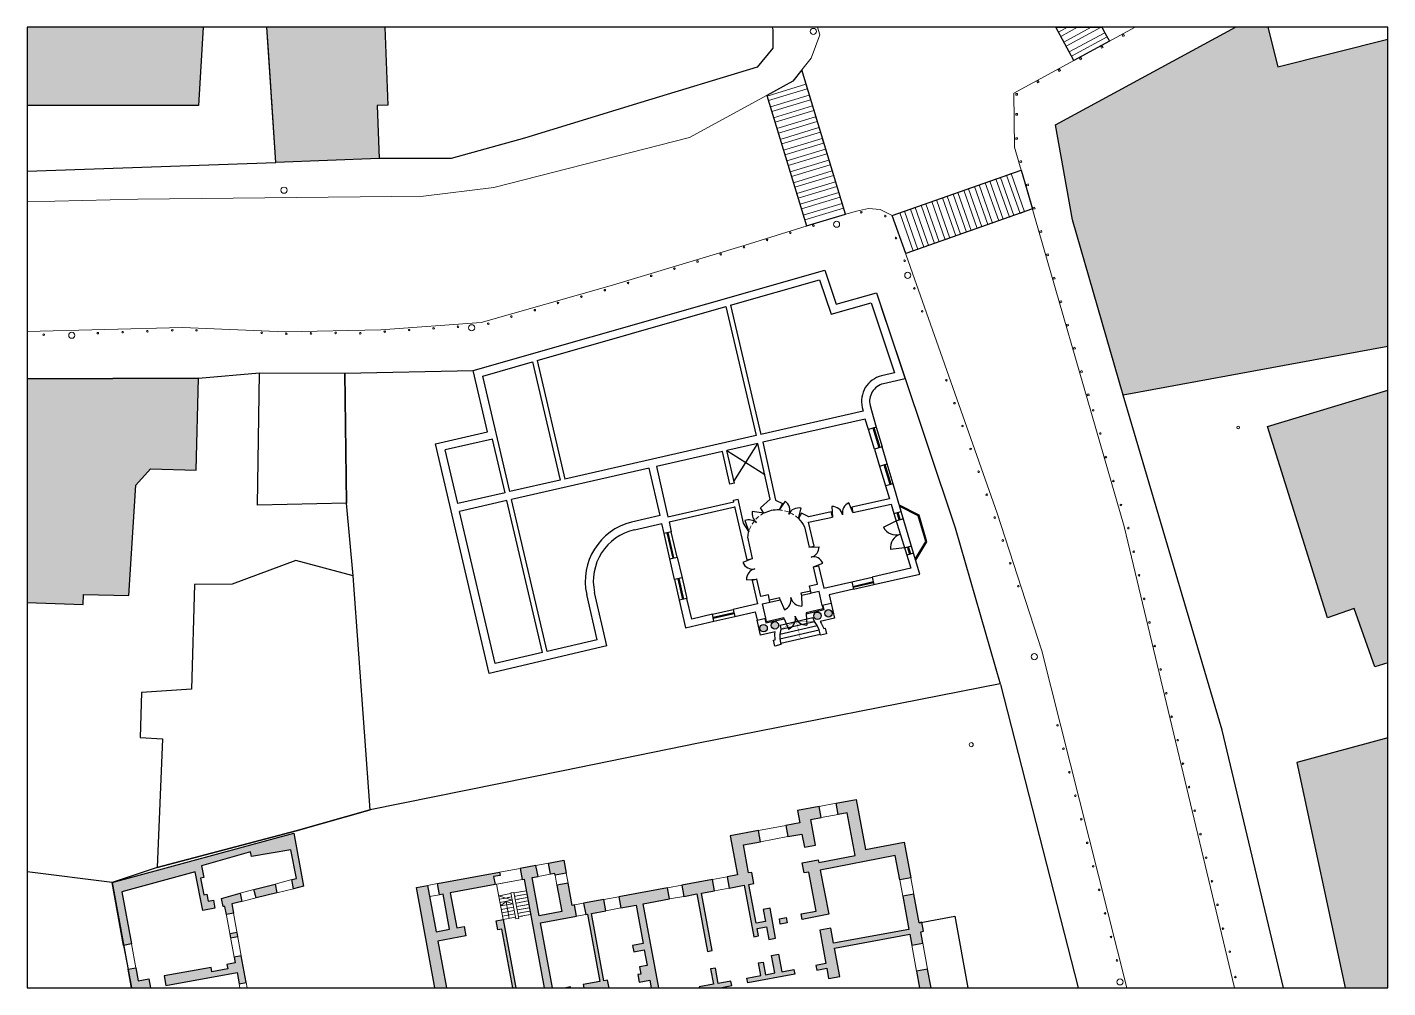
# Model space of a CAD drawing. Header units: metres. Extents: x 18 to 1339, y 13 to 503.
# Drawn here: x 906.5 to 990.6, y 443.4 to 502.8 of the extents above; entities that cross this region are included whole.
import ezdxf

# ---------------------------------------------------------------- set-up
doc = ezdxf.new("R2010")
doc.units = ezdxf.units.M
doc.header["$MEASUREMENT"] = 0
doc.linetypes.add('DASHED2', pattern=[0.375, 0.25, -0.125])
for name, color, linetype, lineweight in [('1_parcele', 5, 'Continuous', 30), ('cladiri', 1, 'Continuous', 30), ('hatch constr', 246, 'Continuous', 30), ('l.verde', 120, 'Continuous', 9), ('linie pereti rectorat', 1, 'Continuous', 18), ('Stalpi', 5, 'Continuous', 15), ('strazi', 7, 'Continuous', 13), ('tamplarii sit', 252, 'Continuous', 13), ('Treceri de pietoni', 253, 'Continuous', 9)]:
    doc.layers.add(name, color=color, linetype=linetype, lineweight=lineweight)
for name, color, linetype in [('contur piatra cubica', 147, 'Continuous'), ('SECTION-LINES', 4, 'Continuous'), ('Stalpi protectie pietoni', 250, 'Continuous')]:
    doc.layers.add(name, color=color, linetype=linetype)

msp = doc.modelspace()

# ---------------------------------------------------------------- hatches: boundary and pattern name
at = {"layer": 'hatch constr', "lineweight": 9, "transparency": 33554585}
h = msp.add_hatch(color=256, dxfattribs=at)
h.dxf.hatch_style = 1
h.paths.add_polyline_path([(928.632, 502.845), (921.338, 502.845), (921.894, 494.478), (928.274, 494.722), (928.149, 497.999), (928.816, 498.025)])
h.paths.add_polyline_path([(917.385, 502.845), (906.518, 502.845), (906.518, 498.012), (917.101, 498.012)])
h = msp.add_hatch(color=256, dxfattribs=at)
h.dxf.hatch_style = 1
h.paths.add_polyline_path([(990.618, 502.113), (983.812, 500.395), (983.194, 502.845), (981.198, 502.845), (970.085, 496.798), (971.125, 490.941), (974.257, 480.099), (990.618, 483.107)])
h.paths.add_polyline_path([(990.618, 480.4), (983.191, 478.159), (986.895, 466.331), (988.533, 466.905), (989.825, 463.287), (990.618, 463.535)])
h.paths.add_polyline_path([(990.618, 458.911), (985, 457.37), (987.976, 443.445), (990.618, 443.445)])
h = msp.add_hatch(color=256, dxfattribs=at)
h.dxf.hatch_style = 1
h.paths.add_polyline_path([(917.116, 481.141), (906.518, 481.11), (906.518, 467.272), (909.972, 467.14), (909.993, 467.757), (912.808, 467.7), (913.239, 474.535), (914.129, 475.54), (916.972, 475.454)])
at = {"layer": 'hatch constr', "linetype": 'Continuous', "lineweight": 0, "transparency": 33554585}
h = msp.add_hatch(color=256, dxfattribs=at)
h.dxf.hatch_style = 1
h.paths.add_polyline_path([(952.266, 465.688, 1), (951.806, 465.688, 1)])
h.paths.add_polyline_path([(952.967, 465.858, 1), (952.507, 465.858, 1)])
h.paths.add_polyline_path([(955.134, 466.453, 1), (955.594, 466.453, 1)])
h.paths.add_polyline_path([(956.277, 466.6, 1), (955.817, 466.6, 1)])
at = {"layer": 'hatch constr', "transparency": 33554587}
h = msp.add_hatch(color=256, dxfattribs=at)
h.dxf.hatch_style = 1
h.paths.add_polyline_path([(931.261, 449.775), (930.572, 449.648), (931.715, 443.445), (932.427, 443.445), (931.896, 446.331), (933.629, 446.65), (933.522, 447.232), (933.068, 447.148), (932.667, 449.322), (935.435, 449.832), (935.345, 450.323), (935.751, 450.398), (935.714, 450.596), (931.874, 449.888), (932, 449.199), (932.228, 449.241), (932.629, 447.067), (931.788, 446.912)])
h.paths.add_polyline_path([(937.965, 451.01), (936.986, 450.83), (937.113, 450.141), (937.239, 450.165), (938.478, 443.445), (938.989, 443.445), (938.249, 447.465), (940.475, 447.877), (940.348, 448.566), (940.206, 448.54), (939.954, 449.911), (939.265, 449.784), (939.564, 448.162), (938.168, 447.904), (937.734, 450.256), (938.092, 450.322)])
h.paths.add_polyline_path([(939.693, 451.329), (938.732, 451.152), (938.858, 450.463), (939.131, 450.513), (939.151, 450.403), (939.84, 450.53)])
h.paths.add_polyline_path([(935.934, 447.665), (935.511, 447.587), (935.613, 447.035), (935.859, 447.081), (936.529, 443.445), (936.712, 443.445)])
h.paths.add_polyline_path([(942.153, 448.899), (940.913, 448.67), (941.04, 447.982), (941.151, 448.002), (941.919, 443.835), (940.88, 443.643), (940.916, 443.445), (942.447, 443.445), (942.483, 443.452), (942.396, 443.923), (942.168, 443.88), (941.4, 448.048), (942.28, 448.21)])
h.paths.add_polyline_path([(946.227, 448.938), (946.101, 449.626), (943.084, 449.07), (943.211, 448.382), (944.15, 448.555), (944.587, 446.183), (943.933, 446.062), (944.006, 445.668), (944.66, 445.788), (944.837, 444.828), (944.367, 444.741), (944.449, 444.294), (944.252, 444.258), (944.337, 443.797), (945.004, 443.92), (945.092, 443.445), (945.557, 443.445), (944.6, 448.638)])
h.paths.add_polyline_path([(948.873, 450.137), (946.979, 449.788), (947.106, 449.1), (947.907, 449.247), (948.563, 445.688), (948.855, 445.742), (948.199, 449.301), (949, 449.449)])
h.paths.add_polyline_path([(951.304, 450.585), (951.108, 450.549), (950.788, 452.285), (951.842, 452.479), (951.715, 453.168), (949.973, 452.847), (950.42, 450.422), (949.781, 450.305), (949.908, 449.616), (950.844, 449.788), (951.432, 446.598), (951.717, 446.65), (951.633, 447.105), (952.209, 447.211), (952.353, 446.429), (952.776, 446.507), (952.434, 448.364), (952.011, 448.286), (952.147, 447.546), (951.571, 447.44), (951.129, 449.841), (951.431, 449.897)])
h.paths.add_polyline_path([(954.953, 453.854), (955.59, 453.971), (955.463, 454.66), (954.138, 454.416), (954.281, 453.641), (953.417, 453.482), (953.544, 452.793), (954.408, 452.952), (954.556, 452.146), (955.245, 452.273)])
h.paths.add_polyline_path([(957.766, 455.085), (956.523, 454.855), (956.65, 454.167), (957.205, 454.269), (957.693, 451.617), (955.442, 451.202), (955.413, 451.36), (954.428, 451.178), (954.544, 450.547), (954.841, 450.602), (955.286, 448.186), (954.363, 448.016), (954.426, 447.675), (956.059, 447.991), (955.529, 450.729), (960.168, 451.627), (960.447, 450.114), (961.135, 450.241), (960.729, 452.442), (958.335, 452.001)])
h.paths.add_polyline_path([(961.321, 449.233), (960.632, 449.106), (961.009, 447.06), (956.363, 446.204), (956.192, 447.135), (955.503, 447.008), (955.884, 444.944), (955.274, 444.831), (955.327, 444.546), (955.936, 444.659), (956.055, 444.012), (956.743, 444.145), (956.419, 445.899), (961.066, 446.755), (961.191, 446.077), (961.879, 446.204), (961.749, 446.909), (961.913, 446.939), (961.811, 447.494), (961.647, 447.463)])
h.paths.add_polyline_path([(962.175, 444.597), (961.487, 444.471), (961.675, 443.445), (962.387, 443.445)])
h.paths.add_polyline_path([(952.958, 445.522), (952.534, 445.444), (952.734, 444.363), (952.158, 444.257), (952.014, 445.04), (951.729, 444.988), (951.873, 444.204), (951.005, 444.045), (951.058, 443.76), (953.957, 444.294), (953.904, 444.579), (953.157, 444.441)])
h.paths.add_polyline_path([(953.426, 447.797), (953.009, 447.72), (953.07, 447.387), (953.488, 447.464)])
h.paths.add_polyline_path([(950.071, 443.578), (950.018, 443.863), (949.228, 443.717), (949.053, 444.668), (948.761, 444.614), (948.937, 443.663), (948.063, 443.502), (948.073, 443.445), (949.353, 443.445)])
h = msp.add_hatch(color=256, dxfattribs=at)
h.dxf.hatch_style = 1
h.paths.add_polyline_path([(914.039, 444.001), (913.375, 443.879), (913.226, 444.689), (912.75, 444.601), (912.963, 443.445), (914.141, 443.445)])
h.paths.add_polyline_path([(919.49, 444.385), (919.616, 443.699), (920.056, 443.78), (919.752, 445.429), (919.312, 445.348), (919.379, 444.985), (918.861, 444.89), (918.91, 444.62), (917.935, 444.44), (917.886, 444.71), (914.984, 444.176), (915.091, 443.596)])
h.paths.add_polyline_path([(919.486, 446.869), (919.047, 446.788), (919.093, 446.535), (919.533, 446.616)], flags=17)
h.paths.add_polyline_path([(919.78, 448.785), (919.682, 449.289), (918.533, 448.964), (918.625, 448.463), (918.734, 448.483), (918.828, 447.974), (919.268, 448.055), (919.161, 448.633)], flags=17)
h.paths.add_polyline_path([(921.851, 449.853), (920.533, 449.531), (920.663, 449.001), (921.95, 449.316)], flags=17)
h.paths.add_polyline_path([(923, 453.004), (911.765, 449.949), (912.48, 446.071), (912.955, 446.158), (912.36, 449.386), (916.894, 450.619), (917.372, 448.232), (918.12, 448.37), (918.028, 448.869), (917.7, 448.807), (917.619, 449.238), (917.426, 449.202), (917.232, 450.234), (917.433, 450.271), (917.29, 450.987), (920.322, 451.848), (920.376, 451.565), (922.822, 451.973), (923.156, 450.203), (922.879, 450.135), (922.972, 449.567), (923.605, 449.722)])

# ---------------------------------------------------------------- linework, layer by layer
at = {"layer": '1_parcele'}
for points in [[(906.518, 493.945), (921.894, 494.478), (921.435, 501.392), (921.338, 502.845)], [(952.572, 502.845), (952.601, 502.688), (952.601, 501.546), (951.641, 500.379), (944.45, 498.183), (937.26, 495.988), (932.72, 494.722), (928.274, 494.722), (921.894, 494.478), (921.338, 502.845)], [(970.085, 496.798), (981.198, 502.845)], [(984.167, 443.445), (980.387, 459.371), (974.257, 480.099), (971.125, 490.941), (970.085, 496.798)], [(959.303, 485.536), (960.509, 481.934), (963.871, 471.891), (966.667, 462.25), (948.008, 458.577), (939.651, 456.854), (927.71, 454.449), (926.676, 468.924), (926.245, 473.419), (926.159, 481.46), (934.086, 481.618), (955.818, 487.831)], [(906.518, 481.11), (917.116, 481.141), (920.875, 481.475), (926.159, 481.46)], [(966.681, 462.202), (971.47, 443.445)], [(927.71, 454.449), (923.144, 453.156), (914.556, 450.887), (911.765, 449.949), (906.518, 450.625)], [(911.765, 449.949), (912.961, 443.445)]]:
    msp.add_lwpolyline(points, dxfattribs=at)
at = {"layer": 'cladiri'}
for p, q in [((958.886, 476.755), (958.515, 477.973)), ((959.002, 478.117), (959.362, 476.9)), ((959.205, 475.706), (959.579, 474.478)), ((960.037, 474.617), (959.674, 475.845)), ((960.095, 472.765), (960.89, 470.195)), ((961.308, 470.318), (960.545, 472.898)), ((960.231, 472.325), (960.675, 472.457)), ((946.24, 469.974), (945.885, 471.544)), ((946.694, 470.076), (946.332, 471.645)), ((960.748, 470.653), (961.171, 470.778)), ((946.529, 468.697), (946.819, 467.419)), ((946.994, 468.802), (947.293, 467.527)), ((957.493, 468.554), (958.749, 468.847)), ((957.598, 468.094), (958.856, 468.382)), ((948.868, 466.543), (950.153, 466.843)), ((948.965, 466.112), (950.253, 466.408))]:
    msp.add_line(p, q, dxfattribs=at)
at = {"layer": 'cladiri', "lineweight": 30}
for points in [[(917.385, 502.845), (917.101, 498.012), (906.518, 498.012)], [(970.085, 496.798), (981.198, 502.845)], [(983.194, 502.845), (983.812, 500.395), (983.812, 500.395), (990.618, 502.113)], [(990.618, 483.107), (974.257, 480.099), (971.125, 490.941), (970.085, 496.798)], [(958.194, 479.102), (951.862, 477.66)], [(958.318, 478.618), (951.99, 477.176)], [(958.7, 479.138), (959.002, 478.117), (958.514, 477.973), (958.318, 478.618)], [(935.282, 477.372), (932.357, 476.705)], [(951.569, 477.593), (939.747, 474.901)], [(951.677, 477.105), (949.77, 476.671)], [(959.362, 476.9), (958.886, 476.755), (959.205, 475.706), (959.674, 475.845), (959.362, 476.9)], [(949.488, 476.606), (945.419, 475.68)], [(944.963, 475.576), (936.46, 473.639)], [(945.633, 472.647), (944.963, 475.576)], [(945.419, 475.68), (946.124, 472.565), (950.198, 473.495)], [(939.454, 474.834), (936.347, 474.126)], [(960.037, 474.617), (959.579, 474.478), (959.819, 473.688), (957.484, 473.159), (957.556, 472.836), (959.912, 473.357), (960.095, 472.765), (960.545, 472.898), (960.037, 474.617)], [(936.054, 474.06), (933.129, 473.394)], [(936.168, 473.573), (933.242, 472.907)], [(946.332, 471.645), (945.885, 471.544), (945.744, 472.16)], [(946.192, 472.262), (946.332, 471.645)], [(958.749, 468.847), (958.856, 468.382), (961.688, 469.032), (961.308, 470.318), (960.89, 470.195), (961.135, 469.404), (958.749, 468.847)], [(946.24, 469.974), (946.694, 470.076), (946.993, 468.802)], [(946.994, 468.802), (946.529, 468.697), (946.24, 469.974)], [(955.365, 468.398), (955.121, 469.47), (955.437, 469.543), (955.759, 468.15), (957.493, 468.554), (957.598, 468.094), (956.089, 467.747), (956.213, 467.206), (955.664, 467.081), (955.464, 467.959), (954.976, 467.852), (954.88, 468.292), (955.364, 468.402)], [(950.153, 466.843), (950.253, 466.408), (951.522, 466.699), (951.642, 466.176), (952.17, 466.297), (951.973, 467.196), (952.431, 467.296), (952.332, 467.735), (951.873, 467.635), (951.626, 468.706), (951.325, 468.637), (951.662, 467.194), (950.153, 466.843)], [(947.293, 467.527), (946.819, 467.419), (947.206, 465.708), (948.965, 466.112), (948.868, 466.543), (947.592, 466.246), (947.293, 467.527)], [(961.647, 447.463), (963.854, 447.87), (964.669, 443.445)]]:
    msp.add_lwpolyline(points, dxfattribs=at)
at = {"layer": 'cladiri', "lineweight": 30, "flags": 128}
for points in [[(928.632, 502.845), (928.816, 498.025), (928.149, 497.999), (928.274, 494.722), (921.894, 494.478), (921.338, 502.845)], [(906.518, 467.272), (909.972, 467.14), (909.993, 467.757), (912.808, 467.7), (913.239, 474.535), (914.129, 475.54), (916.972, 475.454), (917.116, 481.141), (906.518, 481.11)], [(990.618, 463.535), (989.825, 463.287), (988.533, 466.905), (986.895, 466.331), (983.191, 478.159), (990.618, 480.4)], [(990.618, 458.911), (985, 457.37), (987.976, 443.445)]]:
    msp.add_lwpolyline(points, dxfattribs=at)
at = {"layer": 'cladiri'}
for points in [[(934.086, 481.618), (955.818, 487.831)], [(955.818, 487.831), (956.528, 485.71)], [(949.999, 485.648), (955.495, 487.219)], [(955.495, 487.219), (956.205, 485.098)], [(956.528, 485.71), (959.008, 486.419)], [(959.008, 486.419), (960.786, 481.107)], [(938.038, 482.228), (949.71, 485.565)], [(949.71, 485.565), (951.569, 477.593)], [(949.999, 485.648), (951.862, 477.66)], [(956.205, 485.098), (958.685, 485.807)], [(958.685, 485.807), (960.137, 481.469)], [(934.681, 481.268), (937.749, 482.146)], [(937.749, 482.146), (939.454, 474.834)], [(938.038, 482.228), (939.747, 474.901)], [(934.972, 477.82), (934.086, 481.618)], [(935.052, 479.677), (934.681, 481.268)], [(936.347, 474.126), (934.681, 481.268)], [(935.121, 479.384), (935.12, 479.385)], [(958.136, 479.337), (958.194, 479.102)], [(958.14, 479.318), (958.147, 479.299)], [(942.356, 464.59), (935.065, 462.89), (931.754, 477.087), (934.972, 477.82)], [(959.176, 476.845), (958.811, 478.061)], [(959.233, 476.862), (958.868, 478.078)], [(936.054, 474.06), (935.282, 477.372)], [(949.385, 477.058), (949.385, 477.058)], [(950.205, 474.76), (951.677, 477.105)], [(933.129, 473.394), (932.357, 476.705)], [(949.948, 474.589), (949.488, 476.606)], [(950.229, 474.653), (949.77, 476.671)], [(949.77, 476.671), (952.104, 475.18)], [(959.86, 474.565), (959.492, 475.791)], [(959.917, 474.582), (959.549, 475.808)], [(950.229, 474.653), (949.948, 474.589)], [(938.36, 464.172), (936.168, 473.573)], [(938.652, 464.24), (936.46, 473.639)], [(950.173, 473.601), (950.455, 473.665)], [(950.198, 473.495), (950.173, 473.601)], [(935.438, 463.49), (933.242, 472.907)], [(945.633, 472.647), (943.88, 472.238)], [(946.192, 472.262), (950.266, 473.194)], [(951.016, 469.91), (950.264, 473.202)], [(960.425, 472.382), (960.291, 472.822)], [(960.482, 472.399), (960.349, 472.84)], [(961.437, 469.88), (962.127, 471.028), (961.65, 472.673), (960.427, 473.296)], [(961.414, 469.958), (962.062, 471.037), (961.6, 472.632), (960.451, 473.216)], [(944.064, 471.768), (945.744, 472.16)], [(946.438, 470.018), (946.08, 471.588)], [(946.496, 470.032), (946.139, 471.602)], [(961.07, 470.248), (960.931, 470.707)], [(961.128, 470.265), (960.989, 470.724)], [(946.734, 468.743), (947.027, 467.466)], [(946.792, 468.756), (947.085, 467.48)], [(957.558, 468.27), (958.815, 468.561)], [(957.571, 468.212), (958.828, 468.503)], [(941.756, 464.964), (941.101, 467.771)], [(942.356, 464.59), (941.589, 467.882)], [(954.948, 467.979), (954.342, 467.847), (954.37, 467.72), (954.976, 467.852)], [(952.431, 467.296), (953.061, 467.434), (953.033, 467.561), (952.404, 467.423)], [(955.664, 467.081), (955.71, 466.876), (954.657, 466.637), (954.67, 466.578), (955.782, 466.831), (955.722, 467.094)], [(948.91, 466.357), (950.196, 466.654)], [(948.923, 466.298), (950.209, 466.596)], [(952.111, 466.284), (952.173, 466.011), (953.305, 466.268), (953.292, 466.327), (952.218, 466.082), (952.17, 466.297)], [(941.756, 464.964), (938.652, 464.24)], [(938.36, 464.172), (935.438, 463.49)]]:
    msp.add_lwpolyline(points, dxfattribs=at)
for points in [[(960.137, 481.469), (959.325, 481.28, 0.418231), (958.136, 479.337, 0.215485)], [(960.786, 481.107), (959.439, 480.793, 0.418231), (958.621, 479.457), (958.7, 479.138)]]:
    msp.add_lwpolyline(points, format="xyb", dxfattribs=at)
at = {"layer": 'cladiri', "lineweight": 30}
msp.add_lwpolyline([(951.99, 477.176), (952.768, 473.608), (953.197, 473.392), (952.996, 472.992, 0.13274), (952.057, 472.791), (952.057, 472.791), (951.846, 473.116), (952.442, 473.653), (951.677, 477.105)], format="xyb", dxfattribs=at)
at = {"layer": 'cladiri', "ltscale": 0.5, "flags": 128}
for points in [[(950.537, 476.845), (950.536, 476.846)], [(951.74, 476.823), (951.741, 476.825)], [(953.058, 465.86), (955.071, 466.342)], [(953.106, 465.632), (955.172, 466.092)], [(953.03, 465.021), (955.465, 465.59)], [(953.037, 465.312), (955.343, 465.847)], [(953.093, 464.747), (955.529, 465.307)]]:
    msp.add_lwpolyline(points, dxfattribs=at)
at = {"layer": 'cladiri'}
for points in [[(944.907, 475.751), (944.907, 475.751)], [(945.53, 475.19), (945.53, 475.19)], [(945.521, 473.136), (945.521, 473.136)], [(941.534, 464.398), (941.534, 464.398)]]:
    msp.add_lwpolyline(points, close=True, dxfattribs=at)
at = {"layer": 'cladiri', "linetype": 'Continuous', "lineweight": 30}
for points in [[(951.016, 469.91), (951.356, 469.988), (951.065, 471.313, -0.04789), (951.129, 471.659), (950.796, 472.169), (950.455, 473.665)], [(954.839, 470.688), (955.155, 470.761), (954.815, 472.231), (956.286, 472.556), (956.215, 472.88), (954.829, 472.569), (954.37, 472.801), (954.197, 472.459, -0.084787), (954.557, 471.954), (954.844, 470.689)]]:
    msp.add_lwpolyline(points, format="xyb", dxfattribs=at)
at = {"layer": 'cladiri', "linetype": 'Continuous'}
for points in [[(953.363, 473.538), (952.996, 472.992)], [(952.057, 472.791), (951.332, 472.904)], [(954.197, 472.459), (954.356, 473.097)], [(956.257, 473.199), (956.288, 472.55)], [(957.556, 472.836), (957.304, 473.436)], [(950.88, 472.336), (951.129, 471.659)], [(959.453, 471.925), (960.231, 472.325)], [(954.839, 470.693), (955.463, 470.723)], [(960.748, 470.653), (959.88, 470.544)], [(951.356, 469.988), (950.75, 469.739)], [(955.121, 469.47), (955.697, 469.713)], [(950.982, 468.682), (951.637, 468.709)], [(954.37, 467.72), (954.402, 467.05)], [(953.061, 467.434), (953.32, 466.816)], [(953.305, 466.268), (953.576, 465.623)], [(954.67, 466.578), (954.704, 465.879)]]:
    msp.add_lwpolyline(points, dxfattribs=at)
at = {"layer": 'cladiri', "lineweight": 30, "flags": 128}
msp.add_lwpolyline([(914.556, 450.887), (923.144, 453.156), (927.71, 454.449), (926.676, 468.924), (923.115, 469.872), (919.18, 468.407), (916.854, 468.378), (916.682, 461.916), (913.58, 461.715), (913.494, 458.929), (914.872, 458.843)], close=True, dxfattribs=at)
at = {"layer": 'cladiri', "lineweight": 30, "ltscale": 0.5, "flags": 128}
for points in [[(956.213, 467.206), (956.42, 466.294), (955.538, 466.092), (955.604, 465.997), (955.762, 465.658), (955.843, 465.676), (955.922, 465.333), (955.544, 465.244), (955.465, 465.59), (955.343, 465.847), (955.173, 466.091), (955.071, 466.343)], [(953.058, 465.86), (953.106, 465.632), (953.037, 465.312), (953.03, 465.021), (953.11, 464.671), (952.728, 464.581), (952.647, 464.933), (952.745, 464.956), (952.736, 465.341), (952.761, 465.454), (951.853, 465.246), (951.638, 466.175)]]:
    msp.add_lwpolyline(points, dxfattribs=at)
at = {"layer": 'cladiri', "ltscale": 0.5, "const_width": 0.02, "flags": 128}
for points in [[(954.311, 465.027), (954.064, 466.101), (953.106, 465.632)], [(954.064, 466.101), (955.172, 466.092)]]:
    msp.add_lwpolyline(points, dxfattribs=at)
at = {"layer": 'cladiri', "linetype": 'Continuous', "lineweight": 30}
for centre in [(956.047, 466.6), (952.036, 465.688), (952.737, 465.858), (955.364, 466.453)]:
    msp.add_circle(centre, 0.23, dxfattribs=at)
at = {"layer": 'cladiri', "linetype": 'Continuous'}
for centre, radius, start, end in [((952.996, 472.992), 0.657, 336.04465, 56.04465), ((952.057, 472.791), 0.734, 171.1381, 231.1381), ((954.197, 472.459), 0.657, 76.04465, 156.04465), ((956.286, 472.556), 0.65, 12.15627, 92.64997), ((957.556, 472.836), 0.65, 112.75129, 192.45378), ((951.136, 471.648), 0.734, 51.1381, 110.39406), ((960.231, 472.325), 0.875, 207.18902, 287.18902), ((960.748, 470.653), 0.875, 107.18902, 187.18902), ((954.839, 470.688), 0.625, 283.2508, 3.1936), ((951.356, 469.988), 0.655, 202.38776, 282.38776), ((951.637, 468.709), 0.655, 102.38776, 182.38776), ((955.121, 469.47), 0.625, 22.80848, 102.75129), ((953.061, 467.434), 0.67, 292.75129, 12.32712), ((954.37, 467.72), 0.67, 192.32712, 272.75129), ((953.305, 466.269), 0.701, 292.73177, 12.69499), ((954.67, 466.578), 0.7, 192.80758, 272.75129)]:
    msp.add_arc(centre, radius, start, end, dxfattribs=at)
at = {"layer": 'cladiri', "linetype": 'DASHED2', "lineweight": 5}
for start, end in [(117.21188, 164.09909), (45.12236, 86.96693)]:
    msp.add_arc((952.899, 471.155), 1.841, start, end, dxfattribs=at)
at = {"layer": 'cladiri'}
for centre, radius, start, end in [((944.769, 468.587), 3.758, 103.69061, 192.54659), ((943.243, 468.231), 3.758, 102.50526, 102.56172), ((944.769, 468.587), 3.258, 102.50526, 192.5037), ((944.769, 468.587), 3.758, 193.70574, 193.74863)]:
    msp.add_arc(centre, radius, start, end, dxfattribs=at)
msp.add_3dface([(920.875, 481.475), (926.159, 481.46), (926.245, 473.419), (920.76, 473.289)], dxfattribs=at)
at = {"layer": 'contur piatra cubica'}
for points in [[(971.211, 500.786), (970.092, 502.845), (972.937, 502.845), (973.121, 502.507), (973.408, 501.98), (971.211, 500.786)], [(952.239, 498.63), (954.689, 490.553), (957.09, 491.275), (954.403, 500.216), (953.839, 499.506), (952.239, 498.63)], [(959.989, 491.203), (967.965, 494.012), (968.66, 491.606), (960.821, 488.846), (959.986, 491.202)]]:
    msp.add_lwpolyline(points, dxfattribs=at)
at = {"layer": 'l.verde'}
for centre, radius in [((981.371, 478.091), 0.0877), ((964.869, 458.481), 0.125)]:
    msp.add_circle(centre, radius, dxfattribs=at)
at = {"layer": 'linie pereti rectorat', "lineweight": 30}
for points in [[(961.135, 450.241), (960.447, 450.114), (960.168, 451.627), (955.529, 450.729), (956.059, 447.991), (954.426, 447.675), (954.363, 448.016), (955.286, 448.186), (954.841, 450.602), (954.544, 450.547), (954.428, 451.178), (955.413, 451.36), (955.442, 451.202), (957.693, 451.617), (957.205, 454.269), (956.65, 454.167), (956.523, 454.855), (957.766, 455.085), (958.335, 452.001), (960.729, 452.442)], [(955.463, 454.66), (954.138, 454.416), (954.281, 453.641), (953.417, 453.482), (953.544, 452.793), (954.408, 452.952), (954.556, 452.146), (955.245, 452.273), (954.953, 453.854), (955.59, 453.971)], [(912.955, 446.158), (912.48, 446.071), (911.765, 449.949), (923, 453.004), (923.605, 449.722), (922.972, 449.567), (922.879, 450.135), (923.156, 450.203), (922.822, 451.973), (920.376, 451.565), (920.322, 451.848), (917.29, 450.987), (917.433, 450.271), (917.232, 450.234), (917.426, 449.202), (917.619, 449.238), (917.7, 448.807), (918.028, 448.869), (918.12, 448.37), (917.372, 448.232), (916.894, 450.619), (912.36, 449.386)], [(951.842, 452.479), (951.715, 453.168), (949.973, 452.847), (950.42, 450.422), (949.781, 450.305), (949.908, 449.616), (950.844, 449.788), (951.432, 446.598), (951.717, 446.65), (951.633, 447.105), (952.209, 447.211), (952.353, 446.429), (952.776, 446.507), (952.434, 448.364), (952.011, 448.286), (952.147, 447.546), (951.571, 447.44), (951.129, 449.841), (951.431, 449.897), (951.304, 450.585), (951.108, 450.549), (950.788, 452.285)], [(939.151, 450.403), (939.131, 450.513), (938.858, 450.463), (938.732, 451.152), (939.693, 451.329), (939.84, 450.53)], [(949, 449.449), (948.873, 450.137), (946.979, 449.788), (947.106, 449.1), (947.907, 449.247), (948.563, 445.688), (948.855, 445.742), (948.199, 449.301)], [(919.78, 448.785), (919.161, 448.633), (919.268, 448.055), (918.828, 447.974), (918.734, 448.483), (918.625, 448.463), (918.533, 448.964), (919.682, 449.289), (919.682, 449.289)], [(921.95, 449.316), (920.663, 449.001), (920.533, 449.531), (921.851, 449.853)], [(961.321, 449.233), (960.632, 449.106), (961.009, 447.06), (956.363, 446.204), (956.192, 447.135), (955.503, 447.008), (955.884, 444.944), (955.274, 444.831), (955.327, 444.546), (955.936, 444.659), (956.055, 444.012), (956.743, 444.145), (956.419, 445.899), (961.066, 446.755), (961.191, 446.077), (961.879, 446.204), (961.749, 446.909), (961.913, 446.939), (961.811, 447.494), (961.647, 447.463)], [(953.07, 447.387), (953.009, 447.72), (953.426, 447.797), (953.488, 447.464)], [(919.093, 446.535), (919.533, 446.616), (919.486, 446.869), (919.047, 446.788)], [(914.984, 444.176), (915.091, 443.596), (919.49, 444.385), (919.616, 443.699), (920.056, 443.78), (919.752, 445.429), (919.312, 445.348), (919.379, 444.985), (918.861, 444.89), (918.91, 444.62), (917.935, 444.44), (917.886, 444.71)], [(953.904, 444.579), (953.957, 444.294), (951.058, 443.76), (951.005, 444.045), (951.873, 444.204), (951.729, 444.988), (952.014, 445.04), (952.158, 444.257), (952.734, 444.363), (952.534, 445.444), (952.958, 445.522), (953.157, 444.441)]]:
    msp.add_lwpolyline(points, close=True, dxfattribs=at)
for points in [[(938.989, 443.445), (938.249, 447.465), (940.475, 447.877), (940.348, 448.566), (940.206, 448.54), (939.954, 449.911), (939.265, 449.784), (939.564, 448.162), (938.168, 447.904), (937.734, 450.256), (938.092, 450.322), (937.965, 451.01), (936.986, 450.83), (937.113, 450.141), (937.239, 450.165), (938.478, 443.445)], [(931.715, 443.445), (930.572, 449.648), (931.261, 449.775), (931.788, 446.912), (932.629, 447.067), (932.228, 449.241), (932, 449.199), (931.874, 449.888), (935.714, 450.596), (935.751, 450.398), (935.345, 450.323), (935.435, 449.832), (932.667, 449.322), (933.068, 447.148), (933.522, 447.232), (933.629, 446.65), (931.896, 446.331), (932.427, 443.445)], [(945.557, 443.445), (944.6, 448.638), (946.227, 448.938), (946.101, 449.626), (943.084, 449.07), (943.211, 448.382), (944.15, 448.555), (944.587, 446.183), (943.933, 446.062), (944.006, 445.668), (944.66, 445.788), (944.837, 444.828), (944.367, 444.741), (944.449, 444.294), (944.252, 444.258), (944.337, 443.797), (945.004, 443.92), (945.092, 443.445)], [(942.447, 443.445), (942.483, 443.452), (942.396, 443.923), (942.168, 443.88), (941.4, 448.048), (942.28, 448.21), (942.153, 448.899), (940.913, 448.67), (941.04, 447.982), (941.151, 448.002), (941.919, 443.835), (940.88, 443.643), (940.916, 443.445)], [(936.529, 443.445), (935.859, 447.081), (935.613, 447.035), (935.511, 447.587), (935.934, 447.665), (936.712, 443.445)], [(912.963, 443.445), (912.75, 444.601), (913.226, 444.689), (913.375, 443.879), (914.039, 444.001), (914.141, 443.445)], [(949.353, 443.445), (950.071, 443.578), (950.018, 443.863), (949.228, 443.717), (949.053, 444.668), (948.761, 444.614), (948.937, 443.663), (948.063, 443.502), (948.073, 443.445)], [(962.387, 443.445), (962.175, 444.597), (961.487, 444.471), (961.675, 443.445)], [(940.103, 443.445), (940.093, 443.498), (939.808, 443.445)]]:
    msp.add_lwpolyline(points, dxfattribs=at)
at = {"layer": 'linie pereti rectorat'}
msp.add_lwpolyline([(936.504, 448.856), (935.663, 449.136)], dxfattribs=at)
at = {"layer": 'SECTION-LINES'}
msp.add_lwpolyline([(906.518, 443.445), (990.618, 443.445), (990.618, 502.845), (906.518, 502.845)], close=True, dxfattribs=at)
at = {"layer": 'Stalpi', "lineweight": 9}
for centre in [(955.112, 502.582), (922.395, 492.768), (956.547, 490.663), (960.949, 487.505), (933.99, 484.256), (909.276, 483.8), (968.775, 463.919), (974.069, 443.811)]:
    msp.add_circle(centre, 0.19, dxfattribs=at)
at = {"layer": 'Stalpi protectie pietoni', "lineweight": 9}
for points in [[(974.2, 502.35), (974.287, 502.399), (974.336, 502.311), (974.249, 502.263), (974.2, 502.35)], [(972.882, 501.634), (972.97, 501.682), (973.018, 501.595), (972.931, 501.546), (972.882, 501.634)], [(971.564, 500.917), (971.652, 500.966), (971.7, 500.878), (971.613, 500.83), (971.564, 500.917)], [(970.246, 500.201), (970.334, 500.249), (970.382, 500.162), (970.295, 500.113), (970.246, 500.201)], [(967.627, 498.736), (967.727, 498.737), (967.728, 498.637), (967.628, 498.636), (967.627, 498.736)], [(968.929, 499.484), (969.016, 499.533), (969.065, 499.445), (968.977, 499.397), (968.929, 499.484)], [(967.629, 497.511), (967.729, 497.512), (967.73, 497.412), (967.63, 497.411), (967.629, 497.511)], [(967.629, 496.011), (967.729, 496.012), (967.73, 495.912), (967.63, 495.911), (967.629, 496.011)], [(967.866, 494.568), (967.962, 494.596), (967.99, 494.5), (967.894, 494.472), (967.866, 494.568)], [(968.285, 493.127), (968.381, 493.155), (968.409, 493.059), (968.313, 493.031), (968.285, 493.127)], [(968.691, 491.683), (968.787, 491.711), (968.815, 491.615), (968.719, 491.587), (968.691, 491.683)], [(969.11, 490.243), (969.206, 490.271), (969.234, 490.175), (969.138, 490.147), (969.11, 490.243)], [(969.529, 488.803), (969.625, 488.831), (969.653, 488.735), (969.557, 488.707), (969.529, 488.803)], [(969.928, 487.357), (970.024, 487.385), (970.052, 487.289), (969.956, 487.261), (969.928, 487.357)], [(970.347, 485.903), (970.443, 485.931), (970.471, 485.835), (970.375, 485.807), (970.347, 485.903)], [(970.767, 484.463), (970.863, 484.491), (970.891, 484.395), (970.795, 484.367), (970.767, 484.463)], [(971.186, 483.023), (971.282, 483.051), (971.31, 482.955), (971.214, 482.927), (971.186, 483.023)], [(971.617, 481.586), (971.713, 481.614), (971.741, 481.518), (971.645, 481.49), (971.617, 481.586)], [(972.038, 480.146), (972.134, 480.174), (972.162, 480.078), (972.066, 480.05), (972.038, 480.146)]]:
    msp.add_lwpolyline(points, dxfattribs=at)
for centre in [(958.076, 491.4), (959.557, 491.163), (955.118, 490.577), (952.252, 489.69), (953.685, 490.134), (960.217, 489.803), (949.386, 488.803), (950.819, 489.246), (946.521, 487.915), (947.954, 488.359), (960.753, 488.402), (943.655, 487.028), (945.088, 487.471), (940.775, 486.188), (942.222, 486.584), (961.355, 486.694), (937.894, 485.349), (939.327, 485.792), (961.836, 485.273), (935.014, 484.509), (936.447, 484.953), (907.543, 483.83), (910.881, 483.926), (912.414, 483.986), (913.948, 484.046), (915.482, 484.105), (916.982, 484.105), (921.014, 483.946), (922.531, 483.889), (924.057, 483.909), (925.582, 483.942), (927.108, 483.924), (928.617, 484.023), (930.127, 484.122), (931.636, 484.221), (933.145, 484.32), (963.335, 481.013), (963.833, 479.598), (972.408, 479.157), (964.331, 478.183), (972.847, 477.721), (964.829, 476.768), (973.193, 476.262), (965.327, 475.353), (973.657, 474.782), (965.825, 473.938), (974.121, 473.302), (966.323, 472.524), (974.585, 471.871), (966.821, 471.109), (974.913, 470.413), (967.287, 469.695), (975.241, 468.954), (967.785, 468.28), (975.558, 467.494), (975.887, 466.036), (976.211, 464.577), (976.583, 463.127), (976.927, 461.662), (977.254, 460.21), (970.203, 459.681), (977.631, 458.758), (970.571, 458.227), (970.938, 456.772), (977.957, 457.306), (978.334, 455.854), (971.306, 455.318), (978.685, 454.397), (971.673, 453.864), (972.04, 452.409), (979.038, 452.95), (972.408, 450.955), (979.39, 451.489), (979.75, 450.033), (972.775, 449.501), (980.093, 448.578), (973.143, 448.047), (973.51, 446.592), (980.431, 447.107), (980.854, 445.681), (973.878, 445.138), (981.199, 444.108)]:
    msp.add_circle(centre, 0.05, dxfattribs=at)
at = {"layer": 'strazi', "flags": 128}
for points in [[(955.377, 502.845), (955.515, 502.379), (954.967, 500.926), (953.839, 499.506), (947.462, 496.016), (935.366, 492.926), (931.02, 492.403), (913.35, 492.203), (906.518, 492.052)], [(981.147, 443.445), (974.332, 471.97), (967.554, 495.435), (967.497, 498.766), (975, 502.845)], [(906.518, 484.03), (916.111, 484.271), (922.458, 484.013), (928.374, 484.128), (934.578, 484.587), (942.562, 486.856), (950.834, 489.355), (956.377, 491.078), (957.784, 491.48), (958.52, 491.64), (959.249, 491.576), (959.991, 491.203)], [(959.991, 491.203), (966.468, 472.805), (969.225, 464.28), (974.488, 443.445)]]:
    msp.add_lwpolyline(points, dxfattribs=at)
at = {"layer": 'tamplarii sit'}
for points in [[(955.463, 454.66), (956.523, 454.855)], [(955.59, 453.971), (956.65, 454.167)], [(951.715, 453.168), (953.417, 453.482)], [(951.842, 452.479), (953.544, 452.793)], [(935.714, 450.596), (936.986, 450.83)], [(937.965, 451.01), (938.732, 451.152)], [(921.851, 449.853), (922.879, 450.135)], [(935.435, 449.832), (937.113, 450.141)], [(935.934, 447.665), (935.532, 449.85), (937.239, 450.165), (937.642, 447.98)], [(938.092, 450.322), (938.858, 450.463)], [(939.265, 449.784), (939.151, 450.403)], [(939.954, 449.911), (939.84, 450.53)], [(948.873, 450.137), (949.781, 450.305)], [(960.632, 449.106), (960.447, 450.114)], [(961.321, 449.233), (961.135, 450.241)], [(919.682, 449.289), (920.533, 449.531)], [(921.95, 449.316), (922.972, 449.567)], [(931.874, 449.888), (931.261, 449.775)], [(932, 449.199), (931.388, 449.086)], [(946.101, 449.626), (946.979, 449.788)], [(946.227, 448.938), (947.106, 449.1)], [(949, 449.449), (949.908, 449.616)], [(919.78, 448.785), (920.663, 449.001)], [(936.316, 447.735), (936.122, 448.786), (935.78, 448.505), (936.542, 448.646), (936.122, 448.786)], [(940.348, 448.566), (940.913, 448.67)], [(942.153, 448.899), (943.084, 449.07)], [(942.28, 448.211), (943.211, 448.382)], [(919.312, 445.348), (918.815, 448.045)], [(919.752, 445.429), (919.268, 448.055)], [(940.475, 447.877), (941.04, 447.982)], [(912.48, 446.071), (912.75, 444.601)], [(912.955, 446.158), (913.226, 444.689)], [(961.487, 444.471), (961.191, 446.077)], [(962.175, 444.597), (961.879, 446.204)], [(919.663, 443.445), (919.616, 443.699)], [(920.117, 443.445), (920.056, 443.78)]]:
    msp.add_lwpolyline(points, dxfattribs=at)
at = {"layer": 'tamplarii sit', "linetype": 'DASHED2'}
for points in [[(935.663, 449.136), (935.663, 449.136), (936.426, 449.276), (936.426, 449.276)], [(936.608, 449.31), (936.608, 449.31), (937.371, 449.45), (937.371, 449.45)], [(936.647, 449.1), (936.647, 449.1), (937.41, 449.24), (937.41, 449.24)], [(935.702, 448.926), (935.702, 448.926), (936.465, 449.066), (936.465, 449.066)], [(936.686, 448.89), (936.686, 448.89), (937.448, 449.03), (937.448, 449.03)], [(936.725, 448.68), (936.725, 448.68), (937.487, 448.82), (937.487, 448.82)], [(936.763, 448.469), (936.763, 448.469), (937.526, 448.61), (937.526, 448.61)], [(936.802, 448.259), (936.802, 448.259), (937.565, 448.4), (937.565, 448.4)], [(936.841, 448.049), (936.841, 448.049), (937.603, 448.19), (937.603, 448.19)], [(936.879, 447.839), (936.879, 447.839), (937.642, 447.98), (937.642, 447.98)]]:
    msp.add_lwpolyline(points, close=True, dxfattribs=at)
at = {"layer": 'tamplarii sit'}
for points in [[(936.716, 447.706), (936.419, 449.313), (936.602, 449.347), (936.898, 447.739)], [(935.741, 448.716), (935.741, 448.716), (936.504, 448.856), (936.504, 448.856)], [(935.78, 448.505), (935.78, 448.505), (936.542, 448.646), (936.542, 448.646)], [(935.818, 448.295), (935.818, 448.295), (936.581, 448.436), (936.581, 448.436)], [(935.857, 448.085), (935.857, 448.085), (936.62, 448.226), (936.62, 448.226)], [(935.896, 447.875), (935.896, 447.875), (936.658, 448.016), (936.658, 448.016)], [(935.934, 447.665), (935.934, 447.665), (936.697, 447.806), (936.697, 447.806)]]:
    msp.add_lwpolyline(points, close=True, dxfattribs=at)
at = {"layer": 'Treceri de pietoni', "lineweight": 9}
for points in [[(970.256, 502.543), (970.813, 502.845)], [(971.441, 502.845), (970.399, 502.279), (970.256, 502.543)], [(970.591, 501.928), (972.278, 502.845)], [(972.907, 502.845), (970.734, 501.664), (970.591, 501.928)], [(970.925, 501.313), (973.121, 502.507), (973.265, 502.243), (971.068, 501.049), (970.925, 501.313)], [(952.251, 498.59), (954.643, 499.318), (954.73, 499.031), (952.338, 498.303), (952.251, 498.59)], [(952.455, 497.92), (954.846, 498.648), (954.934, 498.361), (952.542, 497.633), (952.455, 497.92)], [(952.658, 497.251), (955.05, 497.978), (955.137, 497.691), (952.746, 496.964), (952.658, 497.251)], [(952.862, 496.581), (955.254, 497.308), (955.341, 497.021), (952.949, 496.294), (952.862, 496.581)], [(953.066, 495.911), (955.457, 496.639), (955.545, 496.352), (953.153, 495.624), (953.066, 495.911)], [(953.269, 495.242), (955.661, 495.969), (955.748, 495.682), (953.357, 494.955), (953.269, 495.242)], [(953.473, 494.572), (955.865, 495.299), (955.952, 495.012), (953.56, 494.285), (953.473, 494.572)], [(953.677, 493.902), (956.069, 494.63), (956.156, 494.343), (953.764, 493.615), (953.677, 493.902)], [(953.88, 493.232), (956.272, 493.96), (956.36, 493.673), (953.968, 492.945), (953.88, 493.232)], [(967.339, 493.791), (968.169, 491.433), (967.886, 491.333), (967.056, 493.691), (967.339, 493.791)], [(954.084, 492.563), (956.476, 493.29), (956.563, 493.003), (954.171, 492.276), (954.084, 492.563)], [(964.698, 492.861), (965.528, 490.503), (965.245, 490.403), (964.415, 492.762), (964.698, 492.861)], [(965.358, 493.094), (966.188, 490.736), (965.905, 490.636), (965.075, 492.994), (965.358, 493.094)], [(966.018, 493.326), (966.849, 490.968), (966.566, 490.868), (965.735, 493.227), (966.018, 493.326)], [(966.679, 493.559), (967.509, 491.2), (967.226, 491.101), (966.396, 493.459), (966.679, 493.559)], [(954.288, 491.893), (956.68, 492.621), (956.767, 492.334), (954.375, 491.606), (954.288, 491.893)], [(962.717, 492.164), (963.547, 489.806), (963.264, 489.706), (962.434, 492.064), (962.717, 492.164)], [(963.377, 492.396), (964.207, 490.038), (963.924, 489.939), (963.094, 492.297), (963.377, 492.396)], [(964.037, 492.629), (964.868, 490.271), (964.585, 490.171), (963.754, 492.529), (964.037, 492.629)], [(954.491, 491.223), (956.883, 491.951), (956.971, 491.664), (954.579, 490.936), (954.491, 491.223)], [(960.736, 491.466), (961.566, 489.108), (961.283, 489.009), (960.453, 491.367), (960.736, 491.466)], [(961.396, 491.699), (962.227, 489.341), (961.944, 489.241), (961.113, 491.599), (961.396, 491.699)], [(962.057, 491.931), (962.887, 489.573), (962.604, 489.474), (961.774, 491.832), (962.057, 491.931)]]:
    msp.add_lwpolyline(points, dxfattribs=at)

doc.saveas('drawing.dxf')
